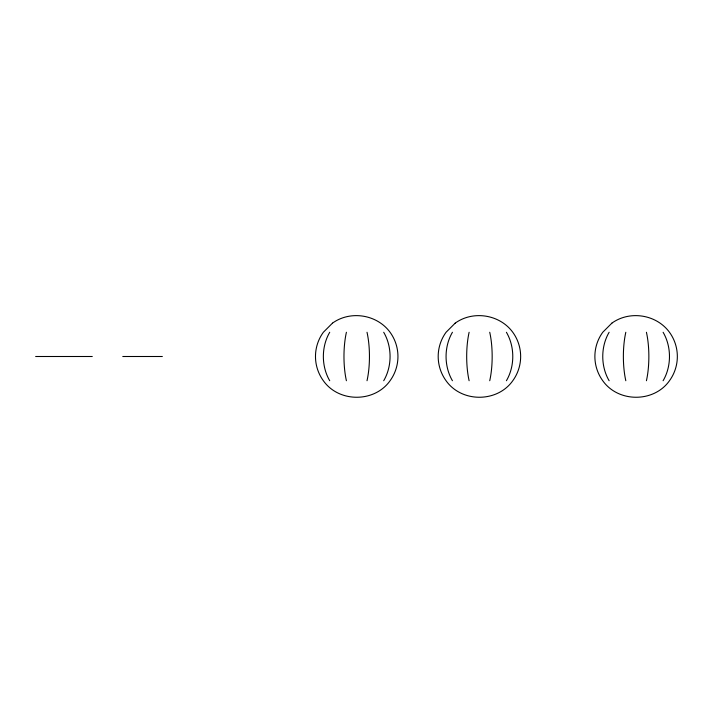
<?xml version="1.0" encoding="UTF-8"?>
<svg xmlns="http://www.w3.org/2000/svg" width="713" height="713" viewBox="0 0 713 713"><rect width="100%" height="100%" fill="white"/><g stroke="black" fill="none" stroke-linecap="round" stroke-linejoin="round"><path stroke-width="1.07" d="M35.65 356.5L92.271 356.5M122.77 356.5L162.341 356.5M609.125 380.733A41.238 33.359 90 0 1 609.125 332.267M625.809 380.733A41.238 12.745 90 0 1 625.809 332.267M646.424 332.267A41.238 12.745 -90 0 1 646.424 380.733M663.108 332.267A41.238 33.359 -90 0 1 663.108 380.733M329.727 380.733A41.238 33.359 90 0 1 329.727 332.267M367.017 332.267A41.238 12.745 -90 0 1 367.017 380.733M346.402 380.733A41.238 12.745 -90 0 1 346.402 332.267M383.701 332.267A41.238 33.359 -90 0 1 383.701 380.733M452.434 380.733A41.238 33.359 90 0 1 452.434 332.267M489.733 332.267A41.238 12.745 -90 0 1 489.733 380.733M469.118 380.733A41.238 12.745 -90 0 1 469.118 332.267M506.408 332.267A41.238 33.359 -90 0 1 506.408 380.733M332.472 323.141L323.354 332.267A41.238 41.238 0 0 0 323.354 380.733C338.925 402.765 374.503 402.765 390.073 380.733A41.238 41.238 0 0 0 390.073 332.267C377.034 314.424 350.386 310.208 332.472 323.141M455.188 323.141L446.062 332.267A41.238 41.238 0 0 0 446.062 380.733C461.632 402.765 497.211 402.765 512.781 380.733A41.238 41.238 0 0 0 512.781 332.267C499.751 314.424 473.093 310.208 455.188 323.141M611.879 323.141L602.752 332.267A41.238 41.238 0 0 0 602.752 380.733C618.323 402.765 653.91 402.765 669.471 380.733A41.238 41.238 0 0 0 669.471 332.267C656.441 314.424 629.784 310.208 611.879 323.141"/></g></svg>
